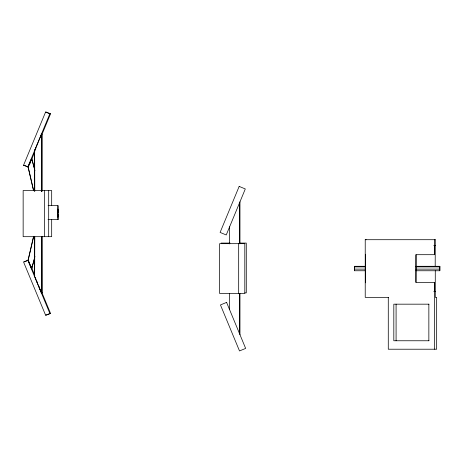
<?xml version="1.0" encoding="UTF-8"?>
<svg xmlns="http://www.w3.org/2000/svg" width="463" height="463" viewBox="0 0 463 463"><rect width="100%" height="100%" fill="white"/><g stroke="black" fill="none" stroke-linecap="round" stroke-linejoin="round"><path stroke-width="0.69" d="M41.676 236.691L41.502 293.027L34.644 276.486L34.644 236.593M34.783 236.703L34.644 276.486M41.502 293.027L41.531 236.674M41.884 236.691L42.006 293.027L42.046 236.674M42.006 191.26L42.023 134.177L40.773 136.828M51.682 219.375L51.682 236.68L23.15 236.68L23.15 190.53L51.682 190.53L51.682 205.676M57.834 212.592L58.037 219.595L57.968 205.624L48.1 205.618M57.887 213.049L57.968 205.624M58.025 214.253L57.91 217.147L57.887 214.253M365.365 266.294L354.519 266.294L354.484 266.896L354.502 270.751L365.348 270.751M415.953 270.751L439.809 270.751L439.827 266.294L415.971 266.294M57.892 211.886L57.944 209.079L58.025 213.049M365.544 254.233L365.544 282.812M439.809 270.751L439.827 266.294M33.562 236.477L28.087 260.119L31.675 268.812L34.696 257.787M33.504 237.166L28.191 260.096L31.779 268.812M31.675 268.812L34.956 256.409M34.696 169.423L31.675 158.398L28.087 167.114L33.562 190.739M31.779 158.398L28.191 167.091L33.504 190.038M28.48 167.062L23.526 165.297L45.582 112.052L46.271 112.052L50.531 113.817L41.988 134.449M27.786 167.062L49.842 113.817L50.531 113.817M41.641 191.242L41.485 134.177L34.638 150.724L34.644 191.329M29.58 164.4L30.408 162.403M30.963 161.072L34.818 151.754M35.055 150.064L35.877 148.079M37.248 144.769L37.798 143.443M35.761 148.079L34.638 150.724L34.783 191.231M37.162 144.769L37.723 143.443M24.221 261.908L28.48 260.142L23.526 261.908L45.582 315.158L46.277 315.158L50.536 313.393L41.988 292.761M45.582 315.158L50.536 313.393M23.526 165.297L24.221 165.297M48.036 219.595L58.037 219.595M388.451 297.344L365.226 297.344L365.226 239.707L435.278 239.707L435.191 266.364M365.226 239.707L366.117 239.707M435.278 239.707L434.387 239.707L434.387 254.691M221.094 243.081L230.053 243.081M239.932 243.081L246.287 243.081L246.287 292.882L244.875 292.882M433.756 245.471L435.191 245.471L434.502 245.471L434.502 254.691L415.948 254.691L415.948 282.361L434.502 282.361L434.502 291.58L435.191 291.58L433.756 291.58M354.484 266.896L365.33 266.896M415.936 266.896L439.792 266.896M365.324 269.119L354.479 269.119L354.502 270.751M415.924 269.119L439.781 269.119M415.948 282.361L416.058 254.691M434.502 282.361L434.387 349.218M428.981 304.174L393.816 304.174L393.816 340.762L428.981 340.762M45.582 112.052L49.842 113.817M24.828 165.551L26.651 166.31M30.963 266.138L34.823 275.456M41.334 291.707L41.884 293.027L41.346 291.707M35.327 277.806L35.877 279.131M36.699 281.116L37.243 282.442M38.614 285.752L39.158 287.072M39.98 289.057L40.53 290.382M41.08 291.707L41.624 293.027M27.786 260.148L49.842 313.393M31.675 158.398L34.956 170.801M354.519 266.294L354.542 267.927M41.485 134.177L41.531 191.26M435.278 270.687L435.278 297.344L436.661 297.344L436.661 349.218L388.283 349.218L388.283 297.344M428.854 304.174L428.854 340.762M396.085 304.174L396.085 340.762M239.967 201.822L239.967 243.729M239.967 293.536L239.967 334.697M239.574 202.765L239.574 243.775M239.574 293.484L239.574 333.754M238.676 243.671L238.676 293.473M229.619 226.806L229.619 243.897M229.619 293.351L229.619 309.712M48.69 190.53L48.69 236.68M44.407 190.53L44.407 236.68M41.867 134.177L41.867 191.242M239.163 186.41L220.104 232.42L226.239 234.961L245.297 188.95L239.163 186.41M41.641 134.177L40.541 136.828L41.641 134.177M226.586 302.397L220.452 304.943L239.51 350.948L245.645 348.407L226.586 302.397M244.811 243.671L219.618 243.671L219.618 293.473L244.811 293.473L244.811 243.671"/></g></svg>
